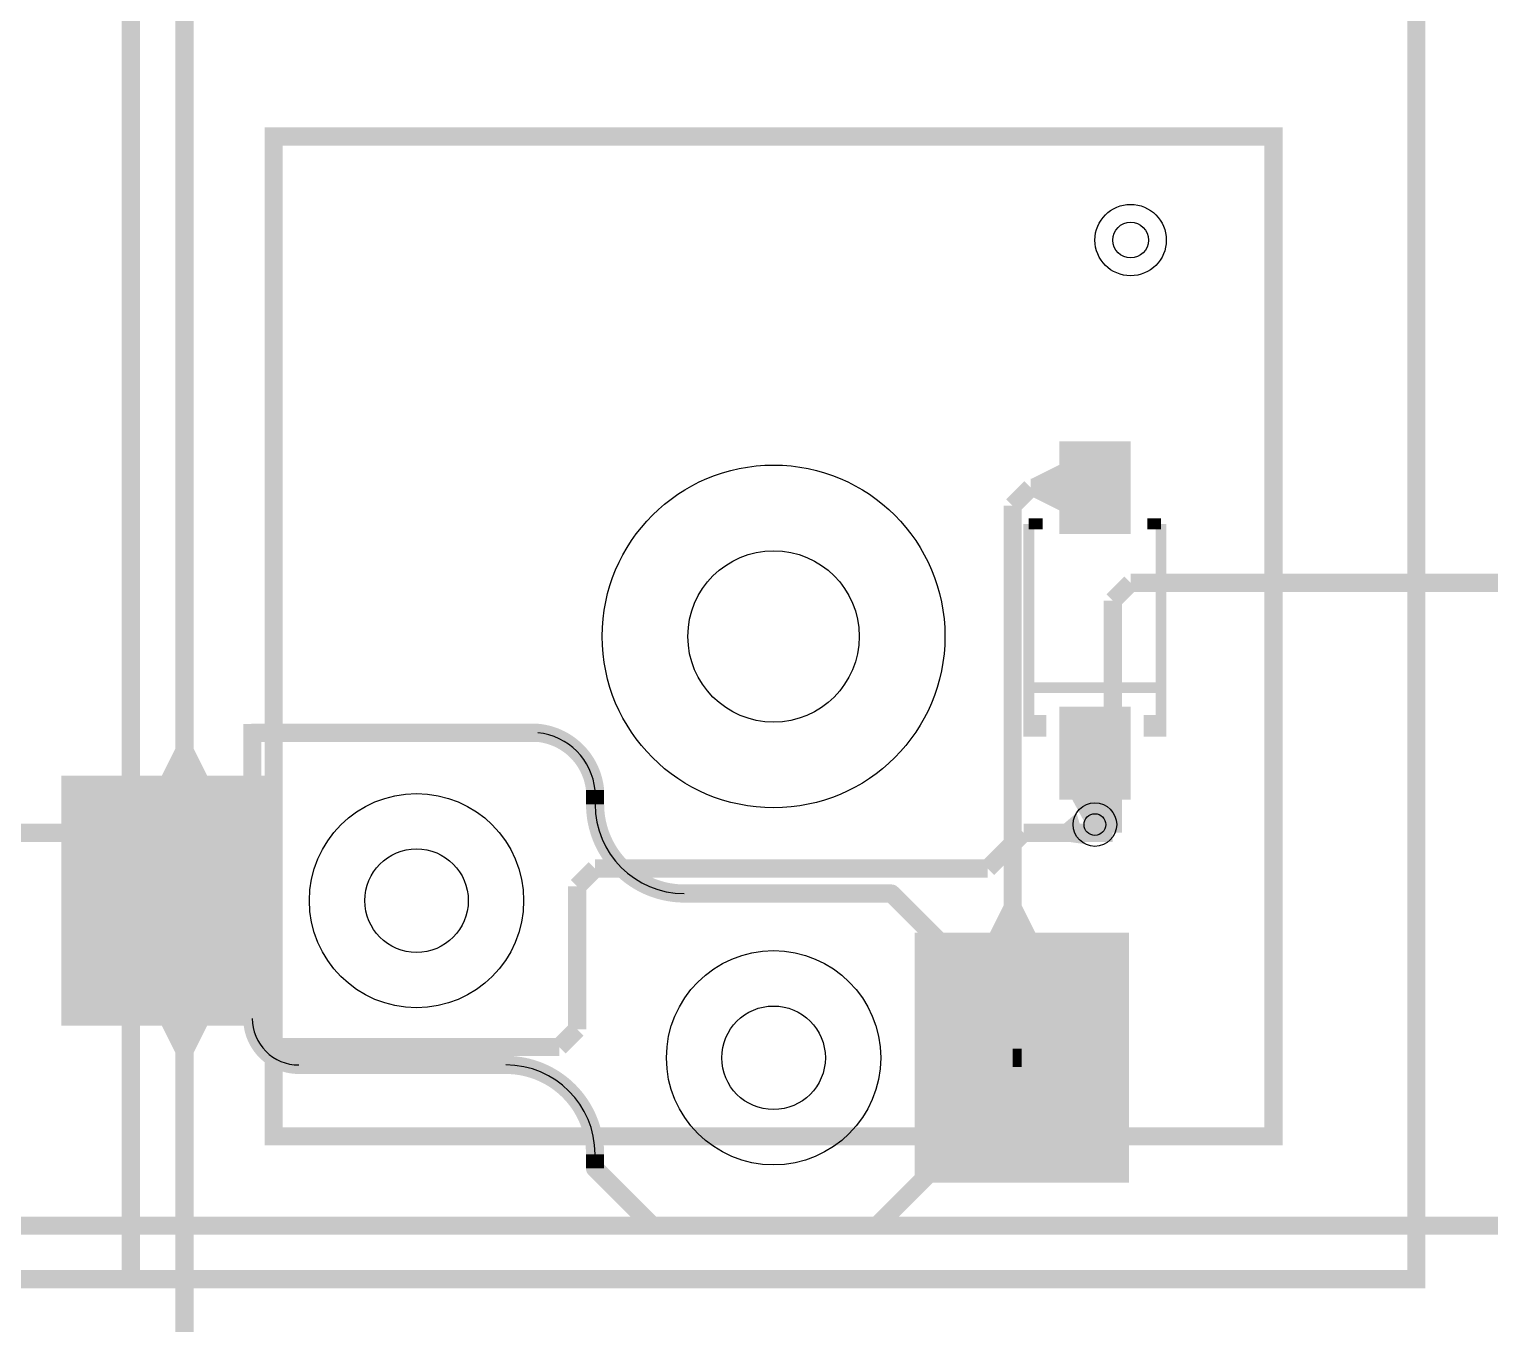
# Model space of a CAD drawing. Header units: millimetres. Extents: x -992 to -826, y 770 to 901.
# Drawn here: x -937.51 to -917.05, y 819.14 to 837.27 of the extents above; entities that cross this region are included whole.
import ezdxf

# ---------------------------------------------------------------- set-up
doc = ezdxf.new("R2010")
doc.units = ezdxf.units.MM
for name, color, linetype, true_color in [('BottomLayer', 7, 'Continuous', 0x0000ff), ('BottomPasteMaskLayer', 7, 'Continuous', 0x800000), ('BottomSilkLayer', 7, 'Continuous', 0x66cc33), ('BottomSolderMaskLayer', 7, 'Continuous', 0xaa00ff), ('Document', 7, 'Continuous', 0xffffff), ('Hole', 7, 'Continuous', 0x222222), ('Multi-Layer', 7, 'Continuous', 0xc0c0c0), ('TopLayer', 7, 'Continuous', 0xff0000), ('TopSilkLayer', 7, 'Continuous', 0xffcc00)]:
    doc.layers.add(name, color=color, linetype=linetype, true_color=true_color)

msp = doc.modelspace()

# ---------------------------------------------------------------- hatches: boundary and pattern name
at = {"layer": 'BottomLayer'}
for points in [[(-922.081838963678, 830.201676403353), (-922.081838963678, 831.5016764033529), (-923.081838963678, 831.5016764033529), (-923.081838963678, 830.201676403353)], [(-923.0818364236729, 831.1690906781815), (-923.0818364236729, 830.5340894081789), (-923.4628371856745, 830.7245897891797), (-923.4628371856745, 830.9785902971807)], [(-922.081838963678, 826.4826771653545), (-922.081838963678, 827.7826771653545), (-923.081838963678, 827.7826771653545), (-923.081838963678, 826.4826771653545)], [(-935.014378968758, 826.8177038354079), (-935.6493802387606, 826.8177038354079), (-935.4588798577598, 827.1987045974093), (-935.2048793497588, 827.1987045974093)], [(-937.0568707137415, 823.3177038354078), (-934.0568707137415, 823.3177038354078), (-934.0568707137415, 826.8177038354079), (-937.0568707137415, 826.8177038354079)], [(-922.3532766065533, 826.334406908814), (-922.8104775209551, 826.3344831089664), (-922.7088417576836, 826.5478257556516), (-922.4548412496825, 826.5477851155704)], [(-922.8993421386843, 826.4826771653545), (-922.2643408686819, 826.4826771653545), (-922.4548412496825, 826.1327686055374), (-922.7088417576836, 826.1327686055374)], [(-923.4162585725172, 824.6175488950979), (-924.0512598425198, 824.6175488950979), (-923.860759461519, 824.9985496570995), (-923.606758953518, 824.9985496570995)], [(-925.1068580137161, 821.117551435103), (-922.1068580137162, 821.117551435103), (-922.1068580137162, 824.617551435103), (-925.1068580137161, 824.617551435103)], [(-935.6493802387606, 823.3177012954027), (-935.014378968758, 823.3177012954027), (-935.2048793497588, 822.9367005334012), (-935.4588798577598, 822.9367005334012)]]:
    msp.add_hatch(color=256, dxfattribs=at).paths.add_polyline_path(points)
at = {"layer": 'BottomPasteMaskLayer'}
for points in [[(-922.081838963678, 830.201676403353), (-922.081838963678, 831.5016764033529), (-923.081838963678, 831.5016764033529), (-923.081838963678, 830.201676403353)], [(-922.081838963678, 826.4826771653545), (-922.081838963678, 827.7826771653545), (-923.081838963678, 827.7826771653545), (-923.081838963678, 826.4826771653545)], [(-937.0568707137415, 823.3177038354078), (-934.0568707137415, 823.3177038354078), (-934.0568707137415, 826.8177038354079), (-937.0568707137415, 826.8177038354079)], [(-925.1068580137161, 821.117551435103), (-922.1068580137162, 821.117551435103), (-922.1068580137162, 824.617551435103), (-925.1068580137161, 824.617551435103)]]:
    msp.add_hatch(color=256, dxfattribs=at).paths.add_polyline_path(points)
at = {"layer": 'BottomSilkLayer'}
for points in [[(-923.5843586487174, 827.667708915418), (-923.2643688087377, 827.667708915418), (-923.2643688087377, 827.3629083058167), (-923.5843586487174, 827.3629083058167)], [(-921.5795326390654, 827.667708915418), (-921.8995224790451, 827.667708915418), (-921.8995224790451, 827.3629083058167), (-921.5795326390654, 827.3629083058167)]]:
    msp.add_hatch(color=256, dxfattribs=at).paths.add_polyline_path(points)
at = {"layer": 'BottomSolderMaskLayer'}
for points in [[(-922.081838963678, 830.201676403353), (-922.081838963678, 831.5016764033529), (-923.081838963678, 831.5016764033529), (-923.081838963678, 830.201676403353)], [(-922.081838963678, 826.4826771653545), (-922.081838963678, 827.7826771653545), (-923.081838963678, 827.7826771653545), (-923.081838963678, 826.4826771653545)], [(-937.0568707137415, 823.3177038354078), (-934.0568707137415, 823.3177038354078), (-934.0568707137415, 826.8177038354079), (-937.0568707137415, 826.8177038354079)], [(-925.1068580137161, 821.117551435103), (-922.1068580137162, 821.117551435103), (-922.1068580137162, 824.617551435103), (-925.1068580137161, 824.617551435103)]]:
    msp.add_hatch(color=256, dxfattribs=at).paths.add_polyline_path(points)
at = {"layer": 'Document'}
for points in [[(-922.4859080518162, 831.0027101854205), (-922.6779324358649, 831.0027101854205), (-922.6779324358649, 830.2347142494286), (-922.4859080518162, 830.2347142494286)], [(-922.9659436118873, 830.7147498094998), (-922.9659436118873, 830.522725425451), (-922.1979476758954, 830.522725425451), (-922.1979476758954, 830.7147498094998)], [(-922.4549453898909, 826.9357048514098), (-922.6469697739396, 826.9357048514098), (-922.6469697739396, 827.7037007874018), (-922.4549453898909, 827.7037007874018)], [(-934.2548590297182, 823.4176352552706), (-934.2548590297182, 827.2906350012702), (-930.3818592837187, 827.2906350012702), (-930.3652824241531, 827.2917215060487), (-930.3489891992505, 827.2949624299863), (-930.3332583906065, 827.3003023199758), (-930.3183591567184, 827.3076498090192), (-930.3045464276089, 827.3168791795415), (-930.2920565429025, 827.3278325144545), (-930.2811032079895, 827.3403223991609), (-930.2718738374672, 827.3541351282704), (-930.2645263484238, 827.3690343621586), (-930.2591864584343, 827.3847651708024), (-930.2559455344967, 827.401058395705), (-930.2548590297182, 827.4176352552706), (-930.2559455344967, 827.4342121148363), (-930.2591864584343, 827.4505053397388), (-930.2645263484238, 827.4662361483828), (-930.2718738374672, 827.481135382271), (-930.2811032079895, 827.4949481113805), (-930.2920565429025, 827.5074379960869), (-930.3045464276089, 827.5183913309997), (-930.3183591567184, 827.5276207015222), (-930.3332583906065, 827.5349681905655), (-930.3489891992505, 827.5403080805551), (-930.3652824241531, 827.5435490044927), (-930.3818592837187, 827.5446355092712), (-934.3818592837187, 827.5446355092712), (-934.3984361432844, 827.5435490044927), (-934.4147293681868, 827.5403080805551), (-934.4304601768308, 827.5349681905655), (-934.4453594107189, 827.5276207015222), (-934.4591721398285, 827.5183913309997), (-934.4716620245349, 827.5074379960869), (-934.4826153594478, 827.4949481113805), (-934.4918447299701, 827.481135382271), (-934.4991922190135, 827.4662361483828), (-934.5045321090031, 827.4505053397388), (-934.5077730329407, 827.4342121148363), (-934.5088595377192, 827.4176352552706), (-934.5088595377192, 823.4176352552706), (-934.5077730329407, 823.401058395705), (-934.5045321090031, 823.3847651708024), (-934.4991922190135, 823.3690343621586), (-934.4918447299701, 823.3541351282704), (-934.4826153594478, 823.3403223991609), (-934.4716620245349, 823.3278325144545), (-934.4591721398285, 823.3168791795415), (-934.4453594107189, 823.3076498090192), (-934.4304601768308, 823.3003023199758), (-934.4147293681868, 823.2949624299863), (-934.3984361432844, 823.2917215060487), (-934.3818592837187, 823.2906350012702), (-934.3652824241531, 823.2917215060487), (-934.3489891992505, 823.2949624299863), (-934.3332583906065, 823.3003023199758), (-934.3183591567184, 823.3076498090192), (-934.3045464276089, 823.3168791795415), (-934.2920565429025, 823.3278325144545), (-934.2811032079895, 823.3403223991609), (-934.2718738374672, 823.3541351282704), (-934.2645263484238, 823.3690343621586), (-934.2591864584343, 823.3847651708024), (-934.2559455344967, 823.401058395705), (-934.2548590297182, 823.4176352552706)], [(-930.3944831089664, 827.2910668021337), (-930.3543455748853, 827.2860111754161), (-930.3145312075903, 827.2788419941163), (-930.275151222695, 827.2695792842942), (-930.2363156224291, 827.2582489199754), (-930.1981328883638, 827.2448825508757), (-930.1607096783838, 827.2295175139931), (-930.1241505287545, 827.2121967293114), (-930.0885575621148, 827.1929685799101), (-930.054030202213, 827.1718867768133), (-930.0206648961804, 827.1490102089552), (-929.988554845121, 827.1244027786836), (-929.9577897437676, 827.0981332232567), (-929.9284555299326, 827.0702749228368), (-929.9006341444531, 827.0409056955127), (-929.8744033023016, 827.010107579927), (-929.8498362755005, 826.9779666061122), (-929.827001688447, 826.9445725551793), (-929.8059633262213, 826.9100187085271), (-929.7867799564121, 826.8744015872737), (-929.7695051649584, 826.8378206826397), (-929.754187206464, 826.8003781780337), (-929.7408688694064, 826.7621786636176), (-929.7295873566129, 826.7233288441496), (-929.7203741813398, 826.68393724092), (-929.7132550792452, 826.6441138886129), (-929.7082499365, 826.6039700279402), (-929.7058319834439, 826.588108136193), (-929.7014333491653, 826.5726777077069), (-929.6951242430225, 826.5579250372213), (-929.6870053686125, 826.544085601355), (-929.6772063163779, 826.5313803000173), (-929.6658834951323, 826.520011930485), (-929.6532176355219, 826.5101619504288), (-929.6394109052692, 826.5019875815534), (-929.6246836822487, 826.4956193000831), (-929.6092710368964, 826.4911587541496), (-929.5934189801038, 826.488677141322), (-929.5773805364839, 826.4882140721777), (-929.5614117056866, 826.4897769380536), (-929.5457673762278, 826.4933407930679), (-929.5306972570542, 826.4988487522975), (-929.5164418917823, 826.506212899753), (-929.5032288192311, 826.5153156916621), (-929.4912689415323, 826.5260118326581), (-929.4807531577889, 826.5381305949317), (-929.4718493170153, 826.5514785433231), (-929.4646995389944, 826.5658426228631), (-929.4594179458138, 826.5809935594763), (-929.4560888402923, 826.5966895195681), (-929.4547653603693, 826.6126799700831), (-929.4554686309374, 826.6287096774195), (-929.4610809361277, 826.6750678723702), (-929.4688103081855, 826.7211204186214), (-929.4786405289883, 826.7667706866117), (-929.4905509723167, 826.8119228908586), (-929.5045166471331, 826.8564822909393), (-929.520508250019, 826.9003553902801), (-929.538492226661, 826.9434501323349), (-929.5584308422558, 826.9856760937424), (-929.580282260687, 827.026944674057), (-929.604000632308, 827.0671692816533), (-929.6295361901451, 827.1062655154178), (-929.6568353543217, 827.1441513418426), (-929.6858408444813, 827.1807472671518), (-929.7164917999762, 827.2159765040989), (-929.7487239075681, 827.2497651330858), (-929.7824695363728, 827.2820422572638), (-929.8176578797666, 827.3127401512932), (-929.8542151039559, 827.3417944034466), (-929.8920645028991, 827.3691440507619), (-929.9311266592539, 827.3947317069565), (-929.9713196110152, 827.4185036828386), (-930.0125590234911, 827.4404100989598), (-930.0547583662577, 827.4604049902747), (-930.0978290947218, 827.4784464025865), (-930.1416808359085, 827.4944964805779), (-930.1862215780861, 827.5085215472403), (-930.2313578638302, 827.5204921745365), (-930.2769949861188, 827.5303832451481), (-930.3230371870521, 827.5381740051779), (-930.3693878587758, 827.5438481076964), (-930.385992496237, 827.5444046121082), (-930.4025277171228, 827.5427890154261), (-930.4187105992138, 827.5390289609578), (-930.4342642489057, 827.5331887842789), (-930.4489225389349, 827.5253684124334), (-930.46243466189, 827.5157016541544), (-930.4745694215968, 827.5043539103594), (-930.4851191889483, 827.4915193440945), (-930.4939034544968, 827.4774175583511), (-930.5007719170204, 827.4622898385976), (-930.5056070552189, 827.4463950243181), (-930.5083261385354, 827.4300050801969), (-930.5088826426999, 827.4134004427274), (-930.5072670457713, 827.3968652218657), (-930.5035069910618, 827.3806823398306), (-930.4976668141512, 827.3651286902259), (-930.4898464420872, 827.3504704003133), (-930.480179683607, 827.3369582775022), (-930.4688319396312, 827.3248235179644), (-930.4559973732091, 827.3142737508042), (-930.4418955873348, 827.3054894854658), (-930.4267678674789, 827.2986210231677), (-930.4108730531274, 827.293785885206), (-930.3944831089657, 827.2910668021337)], [(-929.7089611379224, 826.6174828549658), (-929.7089611379224, 826.4173812547626), (-929.7078746331439, 826.400804395197), (-929.7046337092063, 826.3845111702944), (-929.6992938192167, 826.3687803616505), (-929.6919463301733, 826.3538811277624), (-929.682716959651, 826.3400683986529), (-929.6717636247381, 826.3275785139465), (-929.6592737400317, 826.3166251790335), (-929.6454610109221, 826.3073958085112), (-929.630561777034, 826.3000483194678), (-929.61483096839, 826.2947084294783), (-929.5985377434876, 826.2914675055407), (-929.5819608839219, 826.2903810007622), (-929.5653840243563, 826.2914675055407), (-929.5490907994537, 826.2947084294783), (-929.5333599908097, 826.3000483194678), (-929.5184607569216, 826.3073958085112), (-929.5046480278121, 826.3166251790335), (-929.4921581431057, 826.3275785139465), (-929.4812048081927, 826.3400683986529), (-929.4719754376704, 826.3538811277624), (-929.464627948627, 826.3687803616505), (-929.4592880586375, 826.3845111702944), (-929.4560471346999, 826.400804395197), (-929.4549606299214, 826.4173812547626), (-929.4549606299214, 826.6174828549658), (-929.4560471346999, 826.6340597145315), (-929.4592880586375, 826.650352939434), (-929.464627948627, 826.666083748078), (-929.4719754376704, 826.680982981966), (-929.4812048081927, 826.6947957110757), (-929.4921581431057, 826.7072855957821), (-929.5046480278121, 826.718238930695), (-929.5184607569216, 826.7274683012174), (-929.5333599908097, 826.7348157902607), (-929.5490907994537, 826.7401556802503), (-929.5653840243563, 826.7433966041879), (-929.5819608839219, 826.7444831089664), (-929.5985377434876, 826.7433966041879), (-929.61483096839, 826.7401556802503), (-929.630561777034, 826.7348157902607), (-929.6454610109221, 826.7274683012174), (-929.6592737400317, 826.718238930695), (-929.6717636247381, 826.7072855957821), (-929.682716959651, 826.6947957110757), (-929.6919463301733, 826.680982981966), (-929.6992938192167, 826.666083748078), (-929.7046337092063, 826.650352939434), (-929.7078746331439, 826.6340597145315), (-929.7089611379224, 826.6174828549658)], [(-929.4544526289053, 826.4177114554236), (-929.4533805319254, 826.3687289307842), (-929.4501729290571, 826.3198397868376), (-929.4448359258032, 826.2711370814892), (-929.4373796808677, 826.2227135177682), (-929.4278183868194, 826.1746612673722), (-929.4161702430767, 826.1270717952241), (-929.4024574212667, 826.0800356853723), (-929.3867060230218, 826.0336424685694), (-929.3689460302974, 825.9879804518552), (-929.3492112483021, 825.9431365504684), (-929.3275392411522, 825.8991961224086), (-929.303971260369, 825.8562428059615), (-929.2785521663606, 825.8143583604982), (-929.2513303430305, 825.7736225108498), (-929.222357605683, 825.7341127955563), (-929.1916891023943, 825.6959044192755), (-929.1593832090418, 825.6590701096351), (-929.1255014181886, 825.6236799787994), (-929.0901082220353, 825.5898013900147), (-929.0532709896628, 825.5574988293868), (-929.0150598387988, 825.5268337831347), (-928.9755475023521, 825.4978646205559), (-928.9348091899701, 825.4706464829222), (-928.89292244488, 825.4452311785222), (-928.8499669962905, 825.4216670840464), (-928.806024607631, 825.399999052505), (-928.7611789209191, 825.3802683278523), (-928.7155152975524, 825.3625124664816), (-928.6691206558282, 825.3467652657376), (-928.6220833054983, 825.3330566995861), (-928.5744927796766, 825.3214128615591), (-928.5264396644172, 825.3118559150878), (-928.478015426289, 825.3044040513155), (-928.4293122382733, 825.2990714544713), (-928.3804228043182, 825.2958682748722), (-928.3314401828804, 825.2948006096013), (-928.3148633233149, 825.2937141048228), (-928.2985700984123, 825.2904731808852), (-928.2828392897683, 825.2851332908956), (-928.2679400558802, 825.2777858018524), (-928.2541273267707, 825.26855643133), (-928.2416374420643, 825.257603096417), (-928.2306841071513, 825.2451132117106), (-928.221454736629, 825.2313004826011), (-928.2141072475856, 825.216401248713), (-928.2087673575961, 825.2006704400691), (-928.2055264336585, 825.1843772151665), (-928.20443992888, 825.1678003556009), (-928.2055264336585, 825.1512234960352), (-928.2087673575961, 825.1349302711327), (-928.2141072475856, 825.1191994624887), (-928.221454736629, 825.1043002286006), (-928.2306841071513, 825.090487499491), (-928.2416374420643, 825.0779976147846), (-928.2541273267707, 825.0670442798718), (-928.2679400558802, 825.0578149093493), (-928.2828392897683, 825.0504674203061), (-928.2985700984123, 825.0451275303164), (-928.3148633233149, 825.0418866063789), (-928.3314401828804, 825.0408001016003), (-928.3854992111612, 825.0418606619834), (-928.4394749274197, 825.0450427024234), (-928.4932841089224, 825.0503413166753), (-928.5468437897082, 825.0577483350434), (-928.6000713885098, 825.0672523369786), (-928.6528848360825, 825.0788386686874), (-928.7052027017427, 825.0924894657246), (-928.7569443189219, 825.1081836805395), (-928.8080299095438, 825.1258971149267), (-928.8583807070297, 825.1456024573372), (-928.9079190777456, 825.167269324988), (-928.9565686407017, 825.1908643107085), (-929.0042543853211, 825.2163510344501), (-929.0509027870951, 825.2436901993772), (-929.0964419209473, 825.2728396524591), (-929.1408015721317, 825.3037544494626), (-929.1839133444939, 825.3363869242503), (-929.2257107659276, 825.3706867622744), (-929.2661293908651, 825.4066010781546), (-929.3051068996434, 825.4440744972196), (-929.3425831945916, 825.4830492408869), (-929.3785004926931, 825.5234652157492), (-929.4128034146784, 825.5652601062294), (-929.4454390704122, 825.6083694706622), (-929.4763571404424, 825.6527268406539), (-929.5055099535847, 825.6982638235676), (-929.5328525604253, 825.7449102079735), (-929.5583428026264, 825.7925940719057), (-929.581941377928, 825.8412418937553), (-929.6036119007463, 825.89077866563), (-929.623320958275, 825.9411280090051), (-929.6410381620034, 825.9922122924887), (-929.6567361945702, 826.0439527515175), (-929.670390851884, 826.0962696098006), (-929.6819810804416, 826.1490822023234), (-929.6914890097901, 826.2023090997201), (-929.6988999800799, 826.2558682338275), (-929.7042025646688, 826.3096770242215), (-929.7073885877396, 826.3636525055438), (-929.7084531369064, 826.417711455423), (-929.7073666321278, 826.4342883149887), (-929.7041257081902, 826.4505815398912), (-929.6987858182007, 826.4663123485352), (-929.6914383291573, 826.4812115824234), (-929.682208958635, 826.4950243115329), (-929.671255623722, 826.5075141962393), (-929.6587657390157, 826.5184675311522), (-929.6449530099061, 826.5276969016745), (-929.630053776018, 826.5350443907179), (-929.614322967374, 826.5403842807075), (-929.5980297424716, 826.5436252046451), (-929.5814528829059, 826.5447117094236), (-929.5648760233402, 826.5436252046451), (-929.5485827984377, 826.5403842807075), (-929.5328519897937, 826.5350443907179), (-929.5179527559056, 826.5276969016745), (-929.504140026796, 826.5184675311522), (-929.4916501420897, 826.5075141962393), (-929.4806968071767, 826.4950243115329), (-929.4714674366544, 826.4812115824234), (-929.464119947611, 826.4663123485352), (-929.4587800576215, 826.4505815398912), (-929.4555391336839, 826.4342883149887), (-929.4544526289053, 826.417711455423)], [(-929.6716738633478, 821.2278460756924), (-928.8716738633478, 820.4278460756923), (-928.8591816176679, 820.4168936835915), (-928.8453665868432, 820.40766568174), (-928.8304651827114, 820.4003199857376), (-928.8147324078404, 820.3949822999357), (-928.7984374917578, 820.3917439663029), (-928.7818592837186, 820.3906604013209), (-925.6318465836932, 820.3906604013209), (-925.6152683756542, 820.3917439663029), (-925.5989734595715, 820.3949822999357), (-925.5832406847005, 820.4003199857376), (-925.5683392805688, 820.40766568174), (-925.5545242497441, 820.4168936835915), (-925.5420320040641, 820.4278460756923), (-924.6920447040895, 821.2778333756669), (-924.6810923119887, 821.2903256213468), (-924.6718643101373, 821.3041406521716), (-924.6645186141349, 821.3190420563034), (-924.659180928333, 821.3347748311743), (-924.6559425947002, 821.3510697472569), (-924.6548590297182, 821.3676479552961), (-924.6548590297182, 824.5176606553214), (-924.6559425947002, 824.5342388633605), (-924.659180928333, 824.5505337794432), (-924.6645186141347, 824.5662665543141), (-924.6718643101373, 824.5811679584459), (-924.6810923119887, 824.5949829892706), (-924.6920447040895, 824.6074752349506), (-925.3420320040641, 825.2574625349253), (-925.354524249744, 825.268414927026), (-925.3683392805688, 825.2776429288775), (-925.3832406847006, 825.2849886248799), (-925.3989734595715, 825.2903263106817), (-925.4152683756541, 825.2935646443146), (-925.4318465836933, 825.2946482092966), (-928.2818592837186, 825.2946482092966), (-928.2984361432843, 825.293561704518), (-928.3147293681868, 825.2903207805804), (-928.3304601768308, 825.2849808905909), (-928.345359410719, 825.2776334015475), (-928.3591721398285, 825.2684040310252), (-928.3716620245349, 825.2574506961122), (-928.3826153594478, 825.2449608114059), (-928.3918447299702, 825.2311480822963), (-928.3991922190135, 825.2162488484082), (-928.4045321090031, 825.2005180397642), (-928.4077730329407, 825.1842248148618), (-928.4088595377192, 825.167647955296), (-928.4077730329407, 825.1510710957303), (-928.4045321090031, 825.1347778708279), (-928.3991922190135, 825.1190470621839), (-928.3918447299702, 825.1041478282958), (-928.3826153594478, 825.0903350991862), (-928.3716620245349, 825.0778452144799), (-928.3591721398285, 825.0668918795669), (-928.345359410719, 825.0576625090446), (-928.3304601768308, 825.0503150200012), (-928.3147293681868, 825.0449751300117), (-928.2984361432843, 825.0417342060741), (-928.2818592837186, 825.0406477012956), (-925.4844500889003, 825.0406477012956), (-924.9088595377192, 824.4650571501145), (-924.9088595377192, 821.4202514605031), (-925.6844500889003, 820.6446609093219), (-928.7292557785116, 820.6446609093219), (-929.4920447040895, 821.4074752349507), (-929.5045362353918, 821.4184300135739), (-929.5183507854409, 821.4276606005488), (-929.5332519834601, 821.4350090579759), (-929.5489848658245, 821.4403496517136), (-929.56528023856, 821.443591002724), (-929.5818592833265, 821.4446776505939), (-929.5984383280768, 821.4435910024771), (-929.6147337007641, 821.440349651224), (-929.6304665830489, 821.435009057252), (-929.6453677809586, 821.427660599603), (-929.6591823308704, 821.4184300124224), (-929.6716738620095, 821.407475233613), (-929.682628640819, 821.394983702474), (-929.6918592279997, 821.3811691525623), (-929.6992076856488, 821.3662679546527), (-929.7045482796209, 821.3505350723678), (-929.7077896308742, 821.3342396996807), (-929.708876278991, 821.3176606549304), (-929.7077896311214, 821.3010816101638), (-929.704548280111, 821.2847862374283), (-929.6992076863735, 821.2690533550639), (-929.6918592289466, 821.2541521570447), (-929.6826286419717, 821.2403376069954), (-929.6716738633486, 821.227846075693)], [(-933.7315671831345, 822.8948514097029), (-933.7644069256734, 822.8958802790703), (-933.7971172572384, 822.898969206248), (-933.8295690771133, 822.904105999898), (-933.8616343048728, 822.9112703861891), (-933.8931863858884, 822.9204340888136), (-933.9241007908122, 822.9315609405879), (-933.9542555070684, 822.9446070261964), (-933.9835315204107, 822.9595208555162), (-934.011813284646, 822.9762435668375), (-934.0389891776709, 822.9947091591783), (-934.0649519420202, 823.0148447527763), (-934.0895991081895, 823.0365708767293), (-934.1128333990602, 823.0598017826509), (-934.1345631138319, 823.0844457831001), (-934.1547024899455, 823.1104056134529), (-934.1731720415706, 823.1375788157848), (-934.1898988733183, 823.16585814325), (-934.2048169679439, 823.1951319833627), (-934.2178674469036, 823.2252847985069), (-934.2289988027347, 823.2561975819397), (-934.2381671023452, 823.2877483274847), (-934.2453361604081, 823.3198125110653), (-934.2504776821772, 823.3522635821739), (-934.2535713751604, 823.3849734633403), (-934.2546050292101, 823.4178130556263), (-934.2556915339887, 823.4343899151919), (-934.2589324579263, 823.4506831400945), (-934.2642723479158, 823.4664139487384), (-934.2716198369592, 823.4813131826265), (-934.2808492074815, 823.4951259117361), (-934.2918025423945, 823.5076157964425), (-934.3042924271008, 823.5185691313554), (-934.3181051562104, 823.5277985018778), (-934.3330043900985, 823.535145990921), (-934.3487351987425, 823.5404858809106), (-934.365028423645, 823.5437268048482), (-934.3816052832107, 823.5448133096268), (-934.3981821427764, 823.5437268048482), (-934.4144753676788, 823.5404858809106), (-934.4302061763228, 823.535145990921), (-934.4451054102109, 823.5277985018778), (-934.4589181393205, 823.5185691313554), (-934.4714080240268, 823.5076157964425), (-934.4823613589398, 823.4951259117361), (-934.4915907294621, 823.4813131826265), (-934.4989382185055, 823.4664139487384), (-934.504278108495, 823.4506831400945), (-934.5075190324326, 823.4343899151919), (-934.5086055372112, 823.417813055627), (-934.5075392407517, 823.3771461670689), (-934.5043459325249, 823.3365908271528), (-934.4990343662595, 823.2962582091254), (-934.4916191024072, 823.2562588756917), (-934.4821204682283, 823.216702475933), (-934.4705645020697, 823.1776974447282), (-934.4569828819858, 823.1393507055053), (-934.4414128389013, 823.1017673771337), (-934.4238970545504, 823.065050485766), (-934.4044835444745, 823.0293006824145), (-934.3832255263992, 822.9946159670394), (-934.3601812743492, 822.9610914199045), (-934.3354139589039, 822.928818940936), (-934.3089914740292, 822.8978869977999), (-934.2809862509616, 822.8683803833875), (-934.2514750596551, 822.8403799833759), (-934.2205387983331, 822.8139625544974), (-934.1882622717244, 822.7892005141289), (-934.1547339585904, 822.7661617417758), (-934.1200457691813, 822.7449093929962), (-934.0842927932838, 822.7255017262738), (-934.047573039555, 822.7079919433157), (-934.0099871668539, 822.6924280432121), (-933.9716382083076, 822.6788526908575), (-933.9326312888695, 822.6673030999951), (-933.8930733371435, 822.657810931203), (-933.853072792263, 822.6504022051043), (-933.8127393066302, 822.645097231038), (-933.7721834453284, 822.6419105513846), (-933.7315163830328, 822.6408509017019), (-933.7149397406414, 822.64194072162), (-933.6986471637704, 822.6451849040029), (-933.6829174229313, 822.6505279399902), (-933.6680196583542, 822.6578784087533), (-933.6542087749251, 822.6671105417321), (-933.6417210806918, 822.6780663745697), (-933.6307702435676, 822.6905584499259), (-933.6215436354144, 822.7043730249254), (-933.6141991260578, 822.7192737283565), (-933.608862382091, 822.7350056050489), (-933.6056247166841, 822.7512994782269), (-933.6045415271906, 822.7678765551993), (-933.6056313472833, 822.7844531975794), (-933.608875529838, 822.8007457744161), (-933.6142185659909, 822.816475515199), (-933.621569034911, 822.8313732796986), (-933.6308011680353, 822.8451841630304), (-933.6417570010044, 822.8576718571484), (-933.6542490764762, 822.8686226941409), (-933.6680636515728, 822.8778493021487), (-933.6829643550813, 822.8851938113481), (-933.6986962318299, 822.8905305551491), (-933.714990105042, 822.8937682203843), (-933.7315671820259, 822.8948514097032)], [(-930.8318465836933, 822.8946482092965), (-933.7318719837441, 822.8946482092965), (-933.7484488433097, 822.893561704518), (-933.7647420682123, 822.8903207805804), (-933.7804728768563, 822.8849808905909), (-933.7953721107443, 822.8776334015475), (-933.8091848398539, 822.8684040310252), (-933.8216747245602, 822.8574506961122), (-933.8326280594732, 822.8449608114058), (-933.8418574299956, 822.8311480822963), (-933.8492049190388, 822.8162488484082), (-933.8545448090284, 822.8005180397643), (-933.857785732966, 822.7842248148618), (-933.8588722377445, 822.7676479552961), (-933.857785732966, 822.7510710957304), (-933.8545448090284, 822.7347778708279), (-933.8492049190388, 822.7190470621839), (-933.8418574299956, 822.7041478282958), (-933.8326280594732, 822.6903350991862), (-933.8216747245602, 822.6778452144799), (-933.8091848398539, 822.666891879567), (-933.7953721107443, 822.6576625090445), (-933.7804728768563, 822.6503150200012), (-933.7647420682123, 822.6449751300117), (-933.7484488433097, 822.641734206074), (-933.7318719837441, 822.6406477012955), (-930.8318465836933, 822.6406477012955), (-930.8152697241276, 822.641734206074), (-930.7989764992251, 822.6449751300117), (-930.7832456905811, 822.6503150200012), (-930.768346456693, 822.6576625090445), (-930.7545337275834, 822.666891879567), (-930.7420438428771, 822.6778452144799), (-930.7310905079642, 822.6903350991862), (-930.7218611374417, 822.7041478282958), (-930.7145136483985, 822.7190470621839), (-930.709173758409, 822.7347778708279), (-930.7059328344712, 822.7510710957304), (-930.7048463296927, 822.7676479552961), (-930.7059328344712, 822.7842248148618), (-930.709173758409, 822.8005180397643), (-930.7145136483985, 822.8162488484082), (-930.7218611374417, 822.8311480822963), (-930.7310905079642, 822.8449608114058), (-930.7420438428771, 822.8574506961122), (-930.7545337275834, 822.8684040310252), (-930.768346456693, 822.8776334015475), (-930.7832456905811, 822.8849808905909), (-930.7989764992251, 822.8903207805804), (-930.8152697241276, 822.893561704518), (-930.8318465836933, 822.8946482092965)], [(-929.7085801371604, 821.5178384556775), (-929.7096479255688, 821.5668238965932), (-929.7128514740391, 821.6157161339218), (-929.7181846840836, 821.6644220931507), (-929.725637403049, 821.7128490543791), (-929.7351954434444, 821.760904828825), (-929.7468406099487, 821.8084979343223), (-929.7605507340492, 821.8555377694723), (-929.7762997162422, 821.9019347861187), (-929.7940575757186, 821.9476006598167), (-929.8137905074371, 821.9924484579743), (-929.8354609464773, 822.0363928053424), (-929.859027639551, 822.0793500465406), (-929.8844457235352, 822.1212384053097), (-929.9116668108759, 822.1619781401859), (-929.9406390817021, 822.2014916963022), (-929.9713073824736, 822.2397038530274), (-930.0036133309745, 822.2765418671601), (-930.0374954274546, 822.3119356114083), (-930.0728891717029, 822.3458177078884), (-930.1097271858356, 822.3781236563893), (-930.1479393425608, 822.4087919571607), (-930.1874528986773, 822.4377642279869), (-930.2281926335535, 822.4649853153276), (-930.2700809923225, 822.4904033993118), (-930.3130382335207, 822.5139700923855), (-930.3569825808888, 822.5356405314255), (-930.4018303790465, 822.555373463144), (-930.4474962527445, 822.5731313226205), (-930.4938932693908, 822.5888803048135), (-930.5409331045408, 822.6025904289138), (-930.5885262100381, 822.6142355954182), (-930.6365819844841, 822.6237936358135), (-930.6850089457124, 822.6312463547789), (-930.7337149049414, 822.6365795648234), (-930.78260714227, 822.6397831132936), (-930.8315925831853, 822.6408509017019), (-930.848169442751, 822.6419374064805), (-930.8644626676535, 822.645178330418), (-930.8801934762974, 822.6505182204077), (-930.8950927101855, 822.6578657094509), (-930.908905439295, 822.6670950799734), (-930.9213953240014, 822.6780484148862), (-930.9323486589144, 822.6905382995926), (-930.9415780294368, 822.7043510287021), (-930.9489255184801, 822.7192502625903), (-930.9542654084696, 822.7349810712343), (-930.9575063324072, 822.7512742961368), (-930.9585928371857, 822.7678511557025), (-930.9575063324072, 822.7844280152681), (-930.9542654084696, 822.8007212401707), (-930.9489255184801, 822.8164520488147), (-930.9415780294368, 822.8313512827027), (-930.9323486589144, 822.8451640118122), (-930.9213953240014, 822.8576538965186), (-930.908905439295, 822.8686072314316), (-930.8950927101855, 822.877836601954), (-930.8801934762974, 822.8851840909972), (-930.8644626676535, 822.8905239809868), (-930.848169442751, 822.8937649049244), (-930.8315925831853, 822.8948514097029), (-930.7775310169042, 822.8937907495749), (-930.7235527743877, 822.8906084102606), (-930.6697410900827, 822.8853092989272), (-930.6161789416028, 822.8779015868039), (-930.562948921778, 822.8683966965825), (-930.5101331112954, 822.856809284803), (-930.4578129521318, 822.8431572192538), (-930.4060691219692, 822.8274615514191), (-930.3549814097906, 822.8097464840178), (-930.3046285928451, 822.7900393336826), (-930.2550883151736, 822.7683704888382), (-930.2064369678808, 822.744773362842), (-930.1587495713416, 822.7192843424609), (-930.1120996595184, 822.6919427317628), (-930.0665591665726, 822.6627906915096), (-930.0221983159413, 822.6318731741458), (-929.9790855120536, 822.5992378544811), (-929.9372872348505, 822.5649350561766), (-929.8968679372728, 822.529017674145), (-929.857889945875, 822.4915410929874), (-929.8204133647173, 822.4525631015896), (-929.7844959826857, 822.4121438040119), (-929.7501931843813, 822.3703455268087), (-929.7175578647166, 822.327232722921), (-929.6866403473527, 822.2828718722898), (-929.6574883070996, 822.2373313793439), (-929.6301466964014, 822.1906814675208), (-929.6046576760203, 822.1429940709816), (-929.5810605500242, 822.0943427236888), (-929.5593917051798, 822.0448024460172), (-929.5396845548446, 821.9944496290717), (-929.5219694874432, 821.9433619168932), (-929.5062738196085, 821.8916180867305), (-929.4926217540593, 821.8392979275669), (-929.4810343422798, 821.7864821170843), (-929.4715294520585, 821.7332520972595), (-929.4641217399352, 821.6796899487797), (-929.4588226286018, 821.6258782644746), (-929.4556402892874, 821.5719000219582), (-929.4545796291593, 821.5178384556771), (-929.4556661339379, 821.5012615961114), (-929.4589070578755, 821.4849683712089), (-929.464246947865, 821.4692375625649), (-929.4715944369084, 821.4543383286768), (-929.4808238074307, 821.4405255995672), (-929.4917771423437, 821.4280357148609), (-929.50426702705, 821.4170823799479), (-929.5180797561596, 821.4078530094255), (-929.5329789900477, 821.4005055203822), (-929.5487097986917, 821.3951656303927), (-929.5650030235942, 821.391924706455), (-929.5815798831599, 821.3908382016765), (-929.5981567427256, 821.391924706455), (-929.614449967628, 821.3951656303927), (-929.630180776272, 821.4005055203822), (-929.6450800101601, 821.4078530094255), (-929.6588927392697, 821.4170823799479), (-929.671382623976, 821.4280357148609), (-929.682335958889, 821.4405255995672), (-929.6915653294113, 821.4543383286768), (-929.6989128184547, 821.4692375625649), (-929.7042527084442, 821.4849683712089), (-929.7074936323818, 821.5012615961114), (-929.7085801371604, 821.5178384556771)]]:
    msp.add_hatch(color=256, dxfattribs=at).paths.add_polyline_path(points)
at = {"layer": 'TopLayer'}
for points in [[(-922.2779908559818, 826.1559715519433), (-922.642852425705, 826.431485902972), (-922.4588493776988, 826.5598983997969), (-922.2048488696978, 826.3680975361953)], [(-922.7121412242825, 825.8572593345189), (-922.8390500381001, 826.2964922529846), (-923.017266954534, 826.1446507493017), (-922.9438760477522, 825.8906502413006)]]:
    msp.add_hatch(color=256, dxfattribs=at).paths.add_polyline_path(points)

# ---------------------------------------------------------------- linework, layer by layer
at = {"layer": 'BottomLayer', "const_width": 0.25400050800101603}
for points in [[(-935.3319786639574, 843.0177800355602), (-935.3319786639574, 825.0177800355602)], [(-923.7337566675135, 830.5975869951742), (-923.4797561595124, 830.8515875031751)], [(-923.479806959614, 830.8516637033275), (-922.5819151638304, 830.8516637033275)], [(-923.7338074676151, 822.8674117348236), (-923.7338074676151, 830.5976631953265)], [(-922.5819151638304, 827.1328422656846), (-922.5819151638304, 826.1328422656846)], [(-935.5569723139447, 825.0676911353825), (-935.3318770637542, 825.0176530353062)], [(-935.3318770637542, 825.0176530353062), (-935.5569723139447, 825.0676911353825)], [(-935.3319786639574, 825.0177800355602), (-935.3319786639574, 802.5176530353062)], [(-923.6067564135129, 822.8675387350776), (-923.7337566675135, 822.8675387350776)]]:
    msp.add_lwpolyline(points, dxfattribs=at)
at = {"layer": 'BottomSilkLayer'}
for points, const_width in [([(-923.5081788163577, 827.5914909829821), (-923.5081788163577, 830.3439420878843)], 0.15240030480060962), ([(-923.5081788163577, 830.3439420878843), (-923.315138430277, 830.3439420878843)], 0.15240030480060962), ([(-921.6557023114048, 830.3439420878843), (-921.8487426974855, 830.3439420878843)], 0.15240030480060962), ([(-921.6557023114048, 827.5914909829821), (-921.6557023114048, 830.3439420878843)], 0.15240030480060962), ([(-921.7057150114301, 828.0509271018543), (-923.4581661163323, 828.0509271018543)], 0.15240030480060962), ([(-934.3824739649481, 826.3674117348236), (-934.3824739649481, 827.4164338328678), (-934.3824739649481, 827.4164338328678), (-930.381965963932, 827.4164338328678)], 0.25400050800101603), ([(-929.581457962916, 826.6178562357127), (-929.581457962916, 826.4177038354078)], 0.25400050800101603), ([(-928.3319532639066, 825.1674371348744), (-925.4319532639066, 825.1674371348744)], 0.25400050800101603), ([(-924.7819405638812, 824.5173990347982), (-925.4319532639066, 825.1674117348236), (-925.4319532639066, 825.1674371348744)], 0.25400050800101603), ([(-924.7819405638812, 824.5173990347982), (-924.7819405638812, 824.1674625349252)], 0.25400050800101603), ([(-934.3818643637288, 823.4176276352555), (-934.3818643637288, 823.7676403352808)], 0.25400050800101603), ([(-930.8315976631955, 822.7678435356872), (-933.7315468630939, 822.7678435356872)], 0.25400050800101603), ([(-924.7818643637288, 821.5676403352808), (-924.7818643637288, 821.3676403352808), (-925.6318516637034, 820.5176530353062), (-928.7818643637288, 820.5176530353062), (-929.5818643637289, 821.3176530353062)], 0.25400050800101603), ([(-929.5818643637289, 821.3176530353062), (-929.5818643637289, 821.5176530353062)], 0.25400050800101603)]:
    msp.add_lwpolyline(points, dxfattribs=dict(at, const_width=const_width))
for centre, radius, start, end in [((-930.4695361183558, 826.5297702727395), 0.8924307848615699, 5.591265235738376, 84.33238645424375), ((-928.3319735849796, 826.4174320546061), 1.2499872999746, 180.0023285168551, 270), ((-933.7318719837441, 823.4176352552706), 0.6499872999746, 179.9999999999994, 270), ((-930.8318465836933, 821.5176606553215), 1.2499872999746, 0, 90)]:
    msp.add_arc(centre, radius, start, end, dxfattribs=at)
at = {"layer": 'Document', "const_width": 0.25400050800101603}
for points in [[(-936.0818643637289, 819.7676403352808), (-936.0818643637289, 837.7676657353317), (-954.0819151638304, 837.7676657353317), (-954.0819151638304, 819.7676403352808), (-936.0818643637289, 819.7676403352808)], [(-918.081838963678, 819.7676403352808), (-918.081838963678, 837.7676657353317), (-936.0818643637289, 837.7676657353317), (-936.0818643637289, 819.7676403352808), (-918.081838963678, 819.7676403352808)]]:
    msp.add_lwpolyline(points, close=True, dxfattribs=at)
at = {"layer": 'Document'}
for centre, radius in [((-922.0817881635764, 834.3177546355095), 0.24993649987299976), ((-927.0817881635764, 828.7678435356872), 1.1998983997967998), ((-932.0817881635764, 825.0678181356365), 0.7249174498348998), ((-927.0817881635764, 822.8676657353316), 0.7249174498348998)]:
    msp.add_circle(centre, radius, dxfattribs=at)
at = {"layer": 'Hole'}
msp.add_circle((-922.5819151638304, 826.1328422656846), 0.15240030480060962, dxfattribs=at)
at = {"layer": 'Multi-Layer'}
for centre, radius in [((-922.0817881635764, 834.3177546355095), 0.5), ((-927.0817881635764, 828.7678435356872), 2.4000000000000004), ((-932.0817881635764, 825.0678181356365), 1.5000000000000002), ((-922.5819151638304, 826.1328422656846), 0.30480060960121924), ((-927.0817881635764, 822.8676657353316), 1.5000000000000002)]:
    msp.add_circle(centre, radius, dxfattribs=at)
at = {"layer": 'TopLayer', "const_width": 0.25400050800101603}
for points in [[(-922.3318516637034, 829.2676657353317), (-922.081838963678, 829.5176530353062)], [(-922.081838963678, 829.5176530353062), (-908.0818135636273, 829.5176530353062)], [(-922.3318516637034, 826.0176530353062), (-922.3318516637034, 829.2676657353317)], [(-940.3318770637542, 826.0176530353062), (-934.5818643637289, 826.0176530353062)], [(-934.5818643637289, 826.0176530353062), (-934.3318770637543, 825.7676403352808)], [(-924.081838963678, 825.5176530353062), (-923.581838963678, 826.0176530353062)], [(-923.581838963678, 826.0176530353062), (-922.3318516637034, 826.0176530353062)], [(-922.581838963678, 826.1327660655322), (-922.3318516637034, 826.0176530353062)], [(-922.3318516637034, 826.0176530353062), (-922.581838963678, 826.1327660655322)], [(-934.3318770637543, 825.7676403352808), (-934.3318770637543, 823.2676403352808)], [(-929.8318516637034, 825.2676403352808), (-929.5818643637289, 825.5176530353062)], [(-929.5818643637289, 825.5176530353062), (-924.081838963678, 825.5176530353062)], [(-929.8318516637034, 823.2676403352808), (-929.8318516637034, 825.2676403352808)], [(-934.3318770637543, 823.2676403352808), (-934.0818643637289, 823.0176530353062)], [(-930.0818643637289, 823.0176530353062), (-929.8318516637034, 823.2676403352808)], [(-934.0818643637289, 823.0176530353062), (-930.0818643637289, 823.0176530353062)], [(-947.0818897637796, 820.5176530353062), (-891.5817881635764, 820.5176530353062)]]:
    msp.add_lwpolyline(points, dxfattribs=at)
at = {"layer": 'TopSilkLayer', "const_width": 0.25400050800101603}
msp.add_lwpolyline([(-934.0817373634749, 821.7677165354332), (-920.0817373634749, 821.7677165354332), (-920.0817373634749, 835.7677165354332), (-934.0817373634749, 835.7677165354332), (-934.0817373634749, 821.7677165354332)], close=True, dxfattribs=at)

doc.saveas('drawing.dxf')
